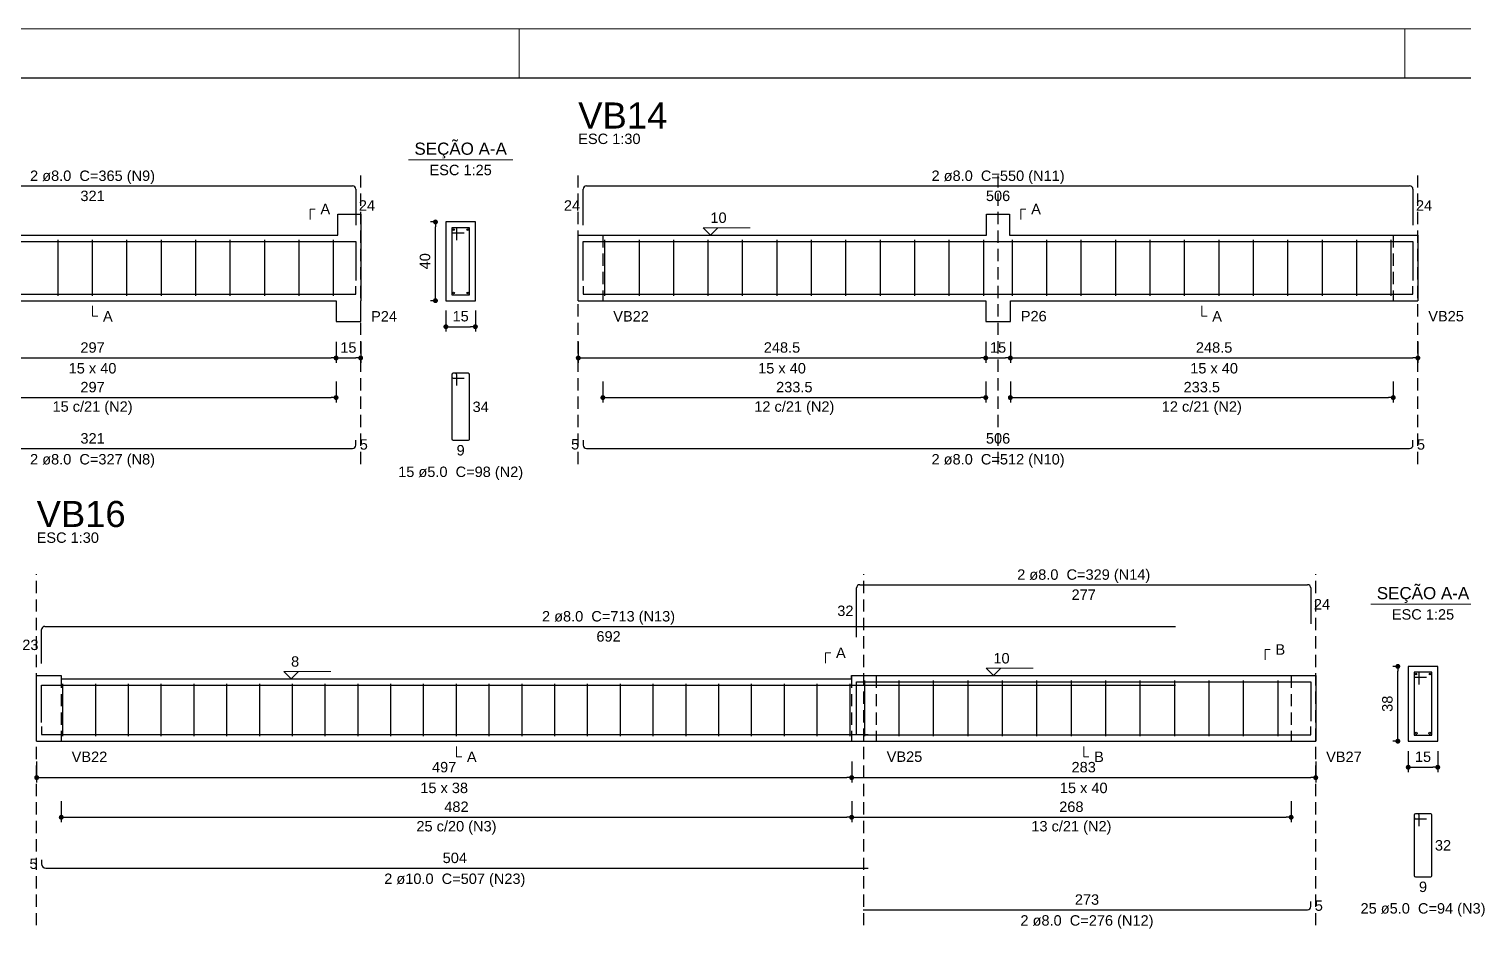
# Model space of a CAD drawing. Header units: millimetres. Extents: x 0 to 84.1, y 0 to 59.4.
# Drawn here: x 38.13 to 67.29, y 40.81 to 59.4 of the extents above; entities that cross this region are included whole.
import ezdxf

# ---------------------------------------------------------------- set-up
doc = ezdxf.new("R2010")
doc.units = ezdxf.units.MM
doc.header["$MEASUREMENT"] = 0
doc.linetypes.add('Dashed2', pattern=[0.375, 0.25, -0.125])
doc.layers.get('0').update_dxf_attribs({"color": 1, "lineweight": 13})
for name, color, linetype, lineweight in [('Descrição da armadura', 2, 'Continuous', 20), ('DT-Forma', 4, 'Continuous', 30), ('DT-Pontilhado', 7, 'Dashed2', 25), ('DT-Textos', 2, 'Continuous', 20), ('DT-Título', 3, 'Continuous', 25), ('FOLHA EXTERNA', 1, 'Continuous', 13), ('Folha_padrão', 3, 'Continuous', 25), ('Textos armaduras', 1, 'Continuous', 13)]:
    doc.layers.add(name, color=color, linetype=linetype, lineweight=lineweight)
for name, color, linetype in [('DT-Arm complementar', 252, 'Continuous'), ('DT-Barras na forma', 170, 'Continuous'), ('DT-Barras no corte', 170, 'Continuous'), ('DT-Barras rebatidas', 170, 'Continuous'), ('DT-Cotas', 12, 'Continuous')]:
    doc.layers.add(name, color=color, linetype=linetype)
doc.styles.add('Arial', font='')
doc.styles.get('Arial').set_extended_font_data('Arial')
doc.dimstyles.new('UM_25.000000', dxfattribs={"dimtxt": 0.18, "dimasz": 0.1, "dimexe": 0.1, "dimexo": 0.2, "dimgap": 0, "dimtad": 1, "dimtih": 1, "dimtoh": 1, "dimdec": 1, "dimlfac": 25, "dimzin": 0, "dimdsep": 46, "dimtxsty": 'Standard', "dimcen": 0.09, "dimdle": 0.1, "dimadec": 1, "dimazin": 2, "dimtfac": 1, "dimtdec": 4, "dimtofl": 0, "dimtmove": 0, "dimatfit": 3, "dimfxl": 1, "dimtolj": 1, "dimarcsym": 0})
doc.dimstyles.new('UM_30.000300', dxfattribs={"dimtxt": 0.18, "dimasz": 0.1, "dimexe": 0.1, "dimexo": 0.2, "dimgap": 0, "dimtad": 1, "dimtih": 1, "dimtoh": 1, "dimdec": 1, "dimlfac": 30.0003, "dimzin": 0, "dimdsep": 46, "dimtxsty": 'Standard', "dimcen": 0.09, "dimdle": 0.1, "dimadec": 1, "dimazin": 2, "dimtfac": 1, "dimtdec": 4, "dimtofl": 0, "dimtmove": 0, "dimatfit": 3, "dimfxl": 1, "dimtolj": 1, "dimarcsym": 0})

# ---------------------------------------------------------------- blocks, each defined once
blk = doc.blocks.new('_Dot')
at = {"color": 0, "linetype": 'ByBlock', "lineweight": -2}
blk.add_line((-0.5, 0), (-1, 0), dxfattribs=at)
at = {"color": 0, "linetype": 'ByBlock', "const_width": 0.5}
blk.add_lwpolyline([(-0.25, 0, 1), (0.25, 0, 1)], format="xyb", close=True, dxfattribs=at)
blk = doc.blocks.new('*D15')
at = {"layer": 'Defpoints', "color": 0}
for p in [(34.478313, 53.237267), (44.378313, 53.237267), (44.378313, 52.707767)]:
    blk.add_point(p, dxfattribs=at)
at = {"layer": 'DT-Cotas', "color": 0, "lineweight": -2}
for p, q in [((34.478313, 53.037267), (34.478313, 52.607767)), ((44.378313, 53.037267), (44.378313, 52.607767)), ((34.578313, 52.707767), (44.278313, 52.707767))]:
    blk.add_line(p, q, dxfattribs=at)
at = {"layer": 'DT-Cotas', "color": 0, "lineweight": -2, "xscale": 0.1, "yscale": 0.1, "zscale": 0.1, "rotation": 180}
blk.add_blockref('_Dot', (34.478313, 52.707767), dxfattribs=at)
at = {"layer": 'DT-Cotas', "color": 0, "lineweight": -2, "xscale": 0.1, "yscale": 0.1, "zscale": 0.1}
blk.add_blockref('_Dot', (44.378313, 52.707767), dxfattribs=at)
at = {"layer": 'DT-Cotas', "insert": (39.428313, 52.919567), "char_height": 0.2118, "attachment_point": 5, "rotation": 0.0057296, "style": 'Arial'}
blk.add_mtext('\\A1;297', dxfattribs=at)
blk = doc.blocks.new('*D16')
at = {"layer": 'Defpoints', "color": 0}
for p in [(44.378313, 53.237267), (44.878313, 53.237267), (44.878313, 52.707767)]:
    blk.add_point(p, dxfattribs=at)
at = {"layer": 'DT-Cotas', "color": 0, "lineweight": -2}
for p, q in [((44.378313, 53.037267), (44.378313, 52.607767)), ((44.878313, 53.037267), (44.878313, 52.607767)), ((44.478313, 52.707767), (44.778313, 52.707767))]:
    blk.add_line(p, q, dxfattribs=at)
at = {"layer": 'DT-Cotas', "color": 0, "lineweight": -2, "xscale": 0.1, "yscale": 0.1, "zscale": 0.1, "rotation": 180}
blk.add_blockref('_Dot', (44.378313, 52.707767), dxfattribs=at)
at = {"layer": 'DT-Cotas', "color": 0, "lineweight": -2, "xscale": 0.1, "yscale": 0.1, "zscale": 0.1}
blk.add_blockref('_Dot', (44.878313, 52.707767), dxfattribs=at)
at = {"layer": 'DT-Cotas', "insert": (44.628313, 52.919567), "char_height": 0.2118, "attachment_point": 5, "rotation": 0.0057296, "style": 'Arial'}
blk.add_mtext('\\A1;15', dxfattribs=at)
blk = doc.blocks.new('*D17')
at = {"layer": 'Defpoints', "color": 0}
for p in [(46.398613, 55.472667), (46.610413, 55.472667), (46.610413, 53.872667)]:
    blk.add_point(p, dxfattribs=at)
at = {"layer": 'DT-Cotas', "color": 0, "lineweight": -2}
for p, q in [((46.410413, 55.472667), (46.298613, 55.472667)), ((46.398613, 53.972667), (46.398613, 55.372667)), ((46.410413, 53.872667), (46.298613, 53.872667))]:
    blk.add_line(p, q, dxfattribs=at)
at = {"layer": 'DT-Cotas', "color": 0, "lineweight": -2, "xscale": 0.1, "yscale": 0.1, "zscale": 0.1}
for p, rotation in [((46.398613, 55.472667), 90), ((46.398613, 53.872667), 270)]:
    blk.add_blockref('_Dot', p, dxfattribs=dict(at, rotation=rotation))
at = {"layer": 'DT-Cotas', "insert": (46.186813, 54.672667), "char_height": 0.2118, "attachment_point": 5, "rotation": 90, "style": 'Arial'}
blk.add_mtext('\\A1;40', dxfattribs=at)
blk = doc.blocks.new('*D18')
at = {"layer": 'Defpoints', "color": 0}
for p in [(46.610413, 53.872667), (47.210413, 53.872667), (47.210413, 53.343167)]:
    blk.add_point(p, dxfattribs=at)
at = {"layer": 'DT-Cotas', "color": 0, "lineweight": -2}
for p, q in [((46.610413, 53.672667), (46.610413, 53.243167)), ((47.210413, 53.672667), (47.210413, 53.243167)), ((46.710413, 53.343167), (47.110413, 53.343167))]:
    blk.add_line(p, q, dxfattribs=at)
at = {"layer": 'DT-Cotas', "color": 0, "lineweight": -2, "xscale": 0.1, "yscale": 0.1, "zscale": 0.1, "rotation": 180}
blk.add_blockref('_Dot', (46.610413, 53.343167), dxfattribs=at)
at = {"layer": 'DT-Cotas', "color": 0, "lineweight": -2, "xscale": 0.1, "yscale": 0.1, "zscale": 0.1}
blk.add_blockref('_Dot', (47.210413, 53.343167), dxfattribs=at)
at = {"layer": 'DT-Cotas', "insert": (46.910413, 53.554967), "char_height": 0.2118, "attachment_point": 5, "rotation": 0.0057296, "style": 'Arial'}
blk.add_mtext('\\A1;15', dxfattribs=at)
blk = doc.blocks.new('*D19')
at = {"layer": 'Defpoints', "color": 0}
for p in [(34.478313, 52.432427), (44.378313, 52.432427), (44.378313, 51.902927)]:
    blk.add_point(p, dxfattribs=at)
at = {"layer": 'DT-Cotas', "color": 0, "lineweight": -2}
for p, q in [((34.478313, 52.232427), (34.478313, 51.802927)), ((44.378313, 52.232427), (44.378313, 51.802927)), ((34.578313, 51.902927), (44.278313, 51.902927))]:
    blk.add_line(p, q, dxfattribs=at)
at = {"layer": 'DT-Cotas', "color": 0, "lineweight": -2, "xscale": 0.1, "yscale": 0.1, "zscale": 0.1, "rotation": 180}
blk.add_blockref('_Dot', (34.478313, 51.902927), dxfattribs=at)
at = {"layer": 'DT-Cotas', "color": 0, "lineweight": -2, "xscale": 0.1, "yscale": 0.1, "zscale": 0.1}
blk.add_blockref('_Dot', (44.378313, 51.902927), dxfattribs=at)
at = {"layer": 'DT-Cotas', "insert": (39.428313, 52.114727), "char_height": 0.2118, "attachment_point": 5, "rotation": 0.0057296, "style": 'Arial'}
blk.add_mtext('\\A1;297', dxfattribs=at)
blk = doc.blocks.new('*D20')
at = {"layer": 'Defpoints', "color": 0}
for p in [(49.301, 53.237), (57.585, 53.237), (57.585, 52.708)]:
    blk.add_point(p, dxfattribs=at)
at = {"layer": 'DT-Cotas', "color": 0, "lineweight": -2}
for p, q in [((49.301, 53.037), (49.301, 52.608)), ((57.585, 53.037), (57.585, 52.608)), ((49.401, 52.708), (57.485, 52.708))]:
    blk.add_line(p, q, dxfattribs=at)
at = {"layer": 'DT-Cotas', "color": 0, "lineweight": -2, "xscale": 0.1, "yscale": 0.1, "zscale": 0.1, "rotation": 180}
blk.add_blockref('_Dot', (49.301, 52.708), dxfattribs=at)
at = {"layer": 'DT-Cotas', "color": 0, "lineweight": -2, "xscale": 0.1, "yscale": 0.1, "zscale": 0.1}
blk.add_blockref('_Dot', (57.585, 52.708), dxfattribs=at)
at = {"layer": 'DT-Cotas', "insert": (53.443, 52.92), "char_height": 0.2118, "attachment_point": 5, "rotation": 0.0057, "style": 'Arial'}
blk.add_mtext('\\A1;248.5', dxfattribs=at)
blk = doc.blocks.new('*D21')
at = {"layer": 'Defpoints', "color": 0}
for p in [(57.584666, 53.237267), (58.084666, 53.237267), (58.084666, 52.707767)]:
    blk.add_point(p, dxfattribs=at)
at = {"layer": 'DT-Cotas', "color": 0, "lineweight": -2}
for p, q in [((57.584666, 53.037267), (57.584666, 52.607767)), ((58.084666, 53.037267), (58.084666, 52.607767)), ((57.684666, 52.707767), (57.984666, 52.707767))]:
    blk.add_line(p, q, dxfattribs=at)
at = {"layer": 'DT-Cotas', "color": 0, "lineweight": -2, "xscale": 0.1, "yscale": 0.1, "zscale": 0.1, "rotation": 180}
blk.add_blockref('_Dot', (57.584666, 52.707767), dxfattribs=at)
at = {"layer": 'DT-Cotas', "color": 0, "lineweight": -2, "xscale": 0.1, "yscale": 0.1, "zscale": 0.1}
blk.add_blockref('_Dot', (58.084666, 52.707767), dxfattribs=at)
at = {"layer": 'DT-Cotas', "insert": (57.834666, 52.919567), "char_height": 0.2118, "attachment_point": 5, "rotation": 0.0057296, "style": 'Arial'}
blk.add_mtext('\\A1;15', dxfattribs=at)
blk = doc.blocks.new('*D22')
at = {"layer": 'Defpoints', "color": 0}
for p in [(58.084666, 53.237267), (66.368, 53.237267), (66.368, 52.707767)]:
    blk.add_point(p, dxfattribs=at)
at = {"layer": 'DT-Cotas', "color": 0, "lineweight": -2}
for p, q in [((58.084666, 53.037267), (58.084666, 52.607767)), ((66.368, 53.037267), (66.368, 52.607767)), ((58.184666, 52.707767), (66.268, 52.707767))]:
    blk.add_line(p, q, dxfattribs=at)
at = {"layer": 'DT-Cotas', "color": 0, "lineweight": -2, "xscale": 0.1, "yscale": 0.1, "zscale": 0.1, "rotation": 180}
blk.add_blockref('_Dot', (58.084666, 52.707767), dxfattribs=at)
at = {"layer": 'DT-Cotas', "color": 0, "lineweight": -2, "xscale": 0.1, "yscale": 0.1, "zscale": 0.1}
blk.add_blockref('_Dot', (66.368, 52.707767), dxfattribs=at)
at = {"layer": 'DT-Cotas', "insert": (62.226333, 52.919567), "char_height": 0.2118, "attachment_point": 5, "rotation": 0.0057296, "style": 'Arial'}
blk.add_mtext('\\A1;248.5', dxfattribs=at)
blk = doc.blocks.new('*D25')
at = {"layer": 'Defpoints', "color": 0}
for p in [(49.801, 52.432), (57.585, 52.432), (57.585, 51.903)]:
    blk.add_point(p, dxfattribs=at)
at = {"layer": 'DT-Cotas', "color": 0, "lineweight": -2}
for p, q in [((49.801, 52.232), (49.801, 51.803)), ((57.585, 52.232), (57.585, 51.803)), ((49.901, 51.903), (57.485, 51.903))]:
    blk.add_line(p, q, dxfattribs=at)
at = {"layer": 'DT-Cotas', "color": 0, "lineweight": -2, "xscale": 0.1, "yscale": 0.1, "zscale": 0.1, "rotation": 180}
blk.add_blockref('_Dot', (49.801, 51.903), dxfattribs=at)
at = {"layer": 'DT-Cotas', "color": 0, "lineweight": -2, "xscale": 0.1, "yscale": 0.1, "zscale": 0.1}
blk.add_blockref('_Dot', (57.585, 51.903), dxfattribs=at)
at = {"layer": 'DT-Cotas', "insert": (53.693, 52.115), "char_height": 0.2118, "attachment_point": 5, "rotation": 0.0057, "style": 'Arial'}
blk.add_mtext('\\A1;233.5', dxfattribs=at)
blk = doc.blocks.new('*D26')
at = {"layer": 'Defpoints', "color": 0}
for p in [(58.084666, 52.432427), (65.868, 52.432427), (65.868, 51.902927)]:
    blk.add_point(p, dxfattribs=at)
at = {"layer": 'DT-Cotas', "color": 0, "lineweight": -2}
for p, q in [((58.084666, 52.232427), (58.084666, 51.802927)), ((65.868, 52.232427), (65.868, 51.802927)), ((58.184666, 51.902927), (65.768, 51.902927))]:
    blk.add_line(p, q, dxfattribs=at)
at = {"layer": 'DT-Cotas', "color": 0, "lineweight": -2, "xscale": 0.1, "yscale": 0.1, "zscale": 0.1, "rotation": 180}
blk.add_blockref('_Dot', (58.084666, 51.902927), dxfattribs=at)
at = {"layer": 'DT-Cotas', "color": 0, "lineweight": -2, "xscale": 0.1, "yscale": 0.1, "zscale": 0.1}
blk.add_blockref('_Dot', (65.868, 51.902927), dxfattribs=at)
at = {"layer": 'DT-Cotas', "insert": (61.976333, 52.114727), "char_height": 0.2118, "attachment_point": 5, "rotation": 0.0057296, "style": 'Arial'}
blk.add_mtext('\\A1;233.5', dxfattribs=at)
blk = doc.blocks.new('*D37')
at = {"layer": 'Defpoints', "color": 0}
for p in [(38.292, 44.708), (54.859, 44.708), (54.859, 44.179)]:
    blk.add_point(p, dxfattribs=at)
at = {"layer": 'DT-Cotas', "color": 0, "lineweight": -2}
for p, q in [((38.292, 44.508), (38.292, 44.079)), ((54.859, 44.508), (54.859, 44.079)), ((38.392, 44.179), (54.759, 44.179))]:
    blk.add_line(p, q, dxfattribs=at)
at = {"layer": 'DT-Cotas', "color": 0, "lineweight": -2, "xscale": 0.1, "yscale": 0.1, "zscale": 0.1, "rotation": 180}
blk.add_blockref('_Dot', (38.292, 44.179), dxfattribs=at)
at = {"layer": 'DT-Cotas', "color": 0, "lineweight": -2, "xscale": 0.1, "yscale": 0.1, "zscale": 0.1}
blk.add_blockref('_Dot', (54.859, 44.179), dxfattribs=at)
at = {"layer": 'DT-Cotas', "insert": (46.575, 44.391), "char_height": 0.2118, "attachment_point": 5, "rotation": 0.0057, "style": 'Arial'}
blk.add_mtext('\\A1;497', dxfattribs=at)
blk = doc.blocks.new('*D38')
at = {"layer": 'Defpoints', "color": 0}
for p in [(54.859, 44.708), (64.292, 44.708), (64.292, 44.179)]:
    blk.add_point(p, dxfattribs=at)
at = {"layer": 'DT-Cotas', "color": 0, "lineweight": -2}
for p, q in [((54.859, 44.508), (54.859, 44.079)), ((64.292, 44.508), (64.292, 44.079)), ((54.959, 44.179), (64.192, 44.179))]:
    blk.add_line(p, q, dxfattribs=at)
at = {"layer": 'DT-Cotas', "color": 0, "lineweight": -2, "xscale": 0.1, "yscale": 0.1, "zscale": 0.1, "rotation": 180}
blk.add_blockref('_Dot', (54.859, 44.179), dxfattribs=at)
at = {"layer": 'DT-Cotas', "color": 0, "lineweight": -2, "xscale": 0.1, "yscale": 0.1, "zscale": 0.1}
blk.add_blockref('_Dot', (64.292, 44.179), dxfattribs=at)
at = {"layer": 'DT-Cotas', "insert": (59.575, 44.391), "char_height": 0.2118, "attachment_point": 5, "rotation": 0.0057, "style": 'Arial'}
blk.add_mtext('\\A1;283', dxfattribs=at)
blk = doc.blocks.new('*D39')
at = {"layer": 'Defpoints', "color": 0}
for p in [(65.960667, 46.440134), (66.172467, 46.440134), (66.172467, 44.920134)]:
    blk.add_point(p, dxfattribs=at)
at = {"layer": 'DT-Cotas', "color": 0, "lineweight": -2}
for p, q in [((65.972467, 46.440134), (65.860667, 46.440134)), ((65.960667, 45.020134), (65.960667, 46.340134)), ((65.972467, 44.920134), (65.860667, 44.920134))]:
    blk.add_line(p, q, dxfattribs=at)
at = {"layer": 'DT-Cotas', "color": 0, "lineweight": -2, "xscale": 0.1, "yscale": 0.1, "zscale": 0.1}
for p, rotation in [((65.960667, 46.440134), 90), ((65.960667, 44.920134), 270)]:
    blk.add_blockref('_Dot', p, dxfattribs=dict(at, rotation=rotation))
at = {"layer": 'DT-Cotas', "insert": (65.748867, 45.680134), "char_height": 0.2118, "attachment_point": 5, "rotation": 90, "style": 'Arial'}
blk.add_mtext('\\A1;38', dxfattribs=at)
blk = doc.blocks.new('*D40')
at = {"layer": 'Defpoints', "color": 0}
for p in [(66.172467, 44.920134), (66.772467, 44.920134), (66.772467, 44.390634)]:
    blk.add_point(p, dxfattribs=at)
at = {"layer": 'DT-Cotas', "color": 0, "lineweight": -2}
for p, q in [((66.172467, 44.720134), (66.172467, 44.290634)), ((66.772467, 44.720134), (66.772467, 44.290634)), ((66.272467, 44.390634), (66.672467, 44.390634))]:
    blk.add_line(p, q, dxfattribs=at)
at = {"layer": 'DT-Cotas', "color": 0, "lineweight": -2, "xscale": 0.1, "yscale": 0.1, "zscale": 0.1, "rotation": 180}
blk.add_blockref('_Dot', (66.172467, 44.390634), dxfattribs=at)
at = {"layer": 'DT-Cotas', "color": 0, "lineweight": -2, "xscale": 0.1, "yscale": 0.1, "zscale": 0.1}
blk.add_blockref('_Dot', (66.772467, 44.390634), dxfattribs=at)
at = {"layer": 'DT-Cotas', "insert": (66.472467, 44.602434), "char_height": 0.2118, "attachment_point": 5, "rotation": 0.0057296, "style": 'Arial'}
blk.add_mtext('\\A1;15', dxfattribs=at)
blk = doc.blocks.new('*D43')
at = {"layer": 'Defpoints', "color": 0}
for p in [(38.792, 43.903), (54.859, 43.903), (54.859, 43.374)]:
    blk.add_point(p, dxfattribs=at)
at = {"layer": 'DT-Cotas', "color": 0, "lineweight": -2}
for p, q in [((38.792, 43.703), (38.792, 43.274)), ((54.859, 43.703), (54.859, 43.274)), ((38.892, 43.374), (54.759, 43.374))]:
    blk.add_line(p, q, dxfattribs=at)
at = {"layer": 'DT-Cotas', "color": 0, "lineweight": -2, "xscale": 0.1, "yscale": 0.1, "zscale": 0.1, "rotation": 180}
blk.add_blockref('_Dot', (38.792, 43.374), dxfattribs=at)
at = {"layer": 'DT-Cotas', "color": 0, "lineweight": -2, "xscale": 0.1, "yscale": 0.1, "zscale": 0.1}
blk.add_blockref('_Dot', (54.859, 43.374), dxfattribs=at)
at = {"layer": 'DT-Cotas', "insert": (46.825, 43.586), "char_height": 0.2118, "attachment_point": 5, "rotation": 0.0057, "style": 'Arial'}
blk.add_mtext('\\A1;482', dxfattribs=at)
blk = doc.blocks.new('*D44')
at = {"layer": 'Defpoints', "color": 0}
for p in [(54.859, 43.903), (63.792, 43.903), (63.792, 43.374)]:
    blk.add_point(p, dxfattribs=at)
at = {"layer": 'DT-Cotas', "color": 0, "lineweight": -2}
for p, q in [((54.859, 43.703), (54.859, 43.274)), ((63.792, 43.703), (63.792, 43.274)), ((54.959, 43.374), (63.692, 43.374))]:
    blk.add_line(p, q, dxfattribs=at)
at = {"layer": 'DT-Cotas', "color": 0, "lineweight": -2, "xscale": 0.1, "yscale": 0.1, "zscale": 0.1, "rotation": 180}
blk.add_blockref('_Dot', (54.859, 43.374), dxfattribs=at)
at = {"layer": 'DT-Cotas', "color": 0, "lineweight": -2, "xscale": 0.1, "yscale": 0.1, "zscale": 0.1}
blk.add_blockref('_Dot', (63.792, 43.374), dxfattribs=at)
at = {"layer": 'DT-Cotas', "insert": (59.325, 43.586), "char_height": 0.2118, "attachment_point": 5, "rotation": 0.0057, "style": 'Arial'}
blk.add_mtext('\\A1;268', dxfattribs=at)

msp = doc.modelspace()

# ---------------------------------------------------------------- linework, layer by layer
at = {"layer": 'DT-Arm complementar'}
for p, q in [((38.7283, 53.9727), (38.7283, 55.106)), ((39.4283, 53.9727), (39.4283, 55.106)), ((40.1283, 53.9727), (40.1283, 55.106)), ((40.8283, 53.9727), (40.8283, 55.106)), ((41.5283, 53.9727), (41.5283, 55.106)), ((42.2283, 53.9727), (42.2283, 55.106)), ((42.9283, 53.9727), (42.9283, 55.106)), ((43.6283, 53.9727), (43.6283, 55.106)), ((44.3283, 53.9727), (44.3283, 55.106)), ((49.843, 53.9727), (49.843, 55.106)), ((50.543, 53.9727), (50.543, 55.106)), ((51.243, 53.9727), (51.243, 55.106)), ((51.943, 53.9727), (51.943, 55.106)), ((52.643, 53.9727), (52.643, 55.106)), ((53.343, 53.9727), (53.343, 55.106)), ((54.043, 53.9727), (54.043, 55.106)), ((54.743, 53.9727), (54.743, 55.106)), ((55.443, 53.9727), (55.443, 55.106)), ((56.143, 53.9727), (56.143, 55.106)), ((56.843, 53.9727), (56.843, 55.106)), ((57.543, 53.9727), (57.543, 55.106)), ((58.1263, 53.9727), (58.1263, 55.106)), ((58.8263, 53.9727), (58.8263, 55.106)), ((59.5263, 53.9727), (59.5263, 55.106)), ((60.2263, 53.9727), (60.2263, 55.106)), ((60.9263, 53.9727), (60.9263, 55.106)), ((61.6263, 53.9727), (61.6263, 55.106)), ((62.3263, 53.9727), (62.3263, 55.106)), ((63.0263, 53.9727), (63.0263, 55.106)), ((63.7263, 53.9727), (63.7263, 55.106)), ((64.4263, 53.9727), (64.4263, 55.106)), ((65.1263, 53.9727), (65.1263, 55.106)), ((65.8263, 53.9727), (65.8263, 55.106)), ((38.8254, 45.0201), (38.8254, 46.0868)), ((39.4921, 45.0201), (39.4921, 46.0868)), ((40.1588, 45.0201), (40.1588, 46.0868)), ((40.8254, 45.0201), (40.8254, 46.0868)), ((41.4921, 45.0201), (41.4921, 46.0868)), ((42.1588, 45.0201), (42.1588, 46.0868)), ((42.8254, 45.0201), (42.8254, 46.0868)), ((43.4921, 45.0201), (43.4921, 46.0868)), ((44.1588, 45.0201), (44.1588, 46.0868)), ((44.8254, 45.0201), (44.8254, 46.0868)), ((45.4921, 45.0201), (45.4921, 46.0868)), ((46.1588, 45.0201), (46.1588, 46.0868)), ((46.8254, 45.0201), (46.8254, 46.0868)), ((47.4921, 45.0201), (47.4921, 46.0868)), ((48.1588, 45.0201), (48.1588, 46.0868)), ((48.8254, 45.0201), (48.8254, 46.0868)), ((49.4921, 45.0201), (49.4921, 46.0868)), ((50.1588, 45.0201), (50.1588, 46.0868)), ((50.8254, 45.0201), (50.8254, 46.0868)), ((51.4921, 45.0201), (51.4921, 46.0868)), ((52.1588, 45.0201), (52.1588, 46.0868)), ((52.8254, 45.0201), (52.8254, 46.0868)), ((53.4921, 45.0201), (53.4921, 46.0868)), ((54.1588, 45.0201), (54.1588, 46.0868)), ((54.8254, 45.0201), (54.8254, 46.0868)), ((55.1254, 45.0201), (55.1254, 46.1535)), ((55.8254, 45.0201), (55.8254, 46.1535)), ((56.5254, 45.0201), (56.5254, 46.1535)), ((57.2254, 45.0201), (57.2254, 46.1535)), ((57.9254, 45.0201), (57.9254, 46.1535)), ((58.6254, 45.0201), (58.6254, 46.1535)), ((59.3254, 45.0201), (59.3254, 46.1535)), ((60.0254, 45.0201), (60.0254, 46.1535)), ((60.7254, 45.0201), (60.7254, 46.1535)), ((61.4254, 45.0201), (61.4254, 46.1535)), ((62.1254, 45.0201), (62.1254, 46.1535)), ((62.8254, 45.0201), (62.8254, 46.1535)), ((63.5254, 45.0201), (63.5254, 46.1535))]:
    msp.add_line(p, q, dxfattribs=at)
at = {"layer": 'DT-Barras na forma'}
for p, q in [((46.8304, 55.3527), (46.7304, 55.3527)), ((46.7304, 55.3527), (46.7304, 53.9927)), ((47.0904, 55.3527), (46.7304, 55.3527)), ((46.7304, 55.3527), (46.7304, 55.2527)), ((46.7304, 55.2527), (46.9804, 55.2527)), ((46.8304, 55.1027), (46.8304, 55.3527)), ((47.0904, 53.9927), (47.0904, 55.3527)), ((46.7304, 53.9927), (47.0904, 53.9927)), ((66.3925, 46.3201), (66.2925, 46.3201)), ((66.2925, 46.3201), (66.2925, 45.0401)), ((66.6525, 46.3201), (66.2925, 46.3201)), ((66.2925, 46.3201), (66.2925, 46.2201)), ((66.2925, 46.2201), (66.5425, 46.2201)), ((66.3925, 46.0701), (66.3925, 46.3201)), ((66.6525, 45.0401), (66.6525, 46.3201)), ((66.2925, 45.0401), (66.6525, 45.0401))]:
    msp.add_line(p, q, dxfattribs=at)
for points in [[(34.0783, 54.2797), (34.0783, 55.076), (44.7783, 55.076), (44.7783, 54.2797)], [(49.4013, 54.2797), (49.4013, 55.076), (66.268, 55.076), (66.268, 54.2797)], [(34.0783, 54.1693), (34.0783, 54.0027), (44.7783, 54.0027), (44.7783, 54.1693)], [(49.4013, 54.1693), (49.4013, 54.0027), (66.268, 54.0027), (66.268, 54.1693)], [(54.9588, 45.0568), (54.9588, 46.1235), (64.1921, 46.1235), (64.1921, 45.3271)], [(38.3921, 45.3003), (38.3921, 46.0568), (61.4421, 46.0568)], [(38.3921, 45.2201), (38.3921, 45.0535), (55.1921, 45.0535)], [(55.0921, 45.0501), (64.1921, 45.0501), (64.1921, 45.2168)]]:
    msp.add_lwpolyline(points, dxfattribs=at)
at = {"layer": 'DT-Barras no corte'}
for centre, radius in [((46.7664, 55.3167), 0.016), ((47.0544, 55.3167), 0.016), ((46.7664, 54.0287), 0.016), ((47.0544, 54.0287), 0.016), ((66.3285, 46.2841), 0.016), ((66.6165, 46.2841), 0.016), ((66.3325, 45.0801), 0.02), ((66.6125, 45.0801), 0.02)]:
    msp.add_circle(centre, radius, dxfattribs=at)
at = {"layer": 'DT-Barras rebatidas'}
for p, q in [((34.145, 56.2056), (44.7115, 56.2056)), ((44.7782, 56.1389), (44.7782, 55.4093)), ((49.4013, 55.4093), (49.4013, 56.1389)), ((49.468, 56.2056), (66.2012, 56.2056)), ((66.2678, 56.1389), (66.2678, 55.4093)), ((46.7304, 52.366), (46.7304, 51.066)), ((46.7304, 52.366), (46.7304, 52.326)), ((46.8004, 52.396), (46.7604, 52.396)), ((47.0604, 52.396), (46.7604, 52.396)), ((46.7604, 52.296), (46.9804, 52.296)), ((46.8304, 52.146), (46.8304, 52.366)), ((47.0904, 51.066), (47.0904, 52.366)), ((44.7782, 50.9347), (44.7782, 51.0347)), ((46.7604, 51.036), (47.0604, 51.036)), ((49.4013, 51.0347), (49.4013, 50.9347)), ((66.2678, 50.9347), (66.2678, 51.0347)), ((34.145, 50.868), (44.7115, 50.868)), ((49.468, 50.868), (66.2011, 50.868)), ((54.9588, 47.0336), (54.9588, 48.0336)), ((55.0254, 48.1003), (64.1254, 48.1003)), ((64.192, 48.0336), (64.192, 47.3039)), ((38.4588, 47.2531), (61.4419, 47.2531)), ((38.3921, 46.4965), (38.3921, 47.1864)), ((66.2925, 43.4134), (66.2925, 42.1934)), ((66.2925, 43.4134), (66.2925, 43.3734)), ((66.3625, 43.4434), (66.3225, 43.4434)), ((66.6225, 43.4434), (66.3225, 43.4434)), ((66.3225, 43.3434), (66.5425, 43.3434)), ((66.3925, 43.1934), (66.3925, 43.4134)), ((66.6525, 42.1934), (66.6525, 43.4134)), ((38.3921, 42.5091), (38.3921, 42.4258)), ((38.4754, 42.3424), (55.1919, 42.3424)), ((66.3225, 42.1634), (66.6225, 42.1634)), ((55.0921, 41.4952), (64.1253, 41.4952)), ((64.192, 41.5619), (64.192, 41.6619))]:
    msp.add_line(p, q, dxfattribs=at)
for centre, radius, start, end in [((44.7115, 56.1389), 0.0667, 0, 90), ((49.468, 56.1389), 0.0667, 90, 179.99998), ((66.2012, 56.1389), 0.0667, 0, 90), ((46.7604, 52.366), 0.03, 90.00002, 180), ((46.7604, 52.366), 0.03, 90.00006, 180), ((46.7604, 52.326), 0.03, 180, 270), ((46.8004, 52.366), 0.03, 0, 90.00002), ((47.0604, 52.366), 0.03, 0.00002, 89.99998), ((46.7604, 51.066), 0.03, 180, 270), ((47.0604, 51.066), 0.03, 270, 0.00002), ((44.7115, 50.9347), 0.0667, 270, 0), ((49.468, 50.9347), 0.0667, 180, 270), ((66.2011, 50.9347), 0.0667, 270, 0), ((55.0254, 48.0336), 0.0667, 90, 179.99998), ((64.1254, 48.0336), 0.0667, 0, 90), ((38.4588, 47.1864), 0.0667, 90, 179.99998), ((66.3225, 43.4134), 0.03, 90.00002, 180), ((66.3225, 43.4134), 0.03, 90.00005, 180), ((66.3225, 43.3734), 0.03, 180, 270), ((66.3625, 43.4134), 0.03, 0, 90.00002), ((66.6225, 43.4134), 0.03, 0.00002, 90.00003), ((38.4754, 42.4258), 0.0833, 180, 270), ((66.3225, 42.1934), 0.03, 180, 270), ((66.6225, 42.1934), 0.03, 270, 0.00002), ((64.1253, 41.5619), 0.0667, 270, 0)]:
    msp.add_arc(centre, radius, start, end, dxfattribs=at)
at = {"layer": 'DT-Forma'}
for p, q in [((44.4116, 55.206), (44.4116, 55.6296)), ((44.4116, 55.6296), (44.8783, 55.6296)), ((44.8783, 55.6296), (44.8783, 55.206)), ((47.2104, 55.4727), (46.6104, 55.4727)), ((46.6104, 55.4727), (46.6104, 53.8727)), ((47.2104, 53.8727), (47.2104, 55.4727)), ((57.6013, 55.206), (57.6013, 55.6296)), ((57.6013, 55.6296), (58.068, 55.6296)), ((58.068, 55.6296), (58.068, 55.206)), ((34.445, 55.206), (44.4116, 55.206)), ((49.3013, 55.206), (49.8013, 55.206)), ((49.8013, 55.206), (57.6013, 55.206)), ((58.068, 55.206), (65.868, 55.206)), ((65.868, 55.206), (66.368, 55.206)), ((34.4783, 53.8727), (44.3783, 53.8727)), ((44.3783, 53.8727), (44.3783, 53.4491)), ((44.8783, 53.4491), (44.8783, 53.8727)), ((46.6104, 53.8727), (47.2104, 53.8727)), ((49.3013, 53.8727), (49.8013, 53.8727)), ((49.8013, 53.8727), (57.5847, 53.8727)), ((57.5847, 53.8727), (57.5847, 53.4491)), ((58.0847, 53.4491), (58.0847, 53.8727)), ((58.0847, 53.8727), (65.868, 53.8727)), ((65.868, 53.8727), (66.368, 53.8727)), ((44.3783, 53.4491), (44.8783, 53.4491)), ((57.5847, 53.4491), (58.0847, 53.4491)), ((66.7725, 46.4401), (66.1725, 46.4401)), ((66.1725, 46.4401), (66.1725, 44.9201)), ((66.7725, 44.9201), (66.7725, 46.4401)), ((38.2921, 46.1868), (38.2921, 46.2535)), ((38.2921, 46.2535), (38.7921, 46.2535)), ((38.7921, 46.2535), (38.7921, 46.1868)), ((38.7921, 46.1868), (54.8588, 46.1868)), ((54.8588, 46.1868), (54.8588, 46.2535)), ((54.8588, 46.2535), (55.3588, 46.2535)), ((55.3588, 46.2535), (63.7921, 46.2535)), ((63.7921, 46.2535), (64.2921, 46.2535)), ((38.2921, 44.9201), (38.7921, 44.9201)), ((38.7921, 44.9201), (54.8588, 44.9201)), ((54.8588, 44.9201), (55.3588, 44.9201)), ((55.3588, 44.9201), (63.7921, 44.9201)), ((63.7921, 44.9201), (64.2921, 44.9201)), ((66.1725, 44.9201), (66.7725, 44.9201))]:
    msp.add_line(p, q, dxfattribs=at)
at = {"layer": 'DT-Forma', "linetype": 'Continuous'}
for p, q in [((44.8783, 55.206), (44.8783, 53.8727)), ((49.3013, 53.8727), (49.3013, 55.206)), ((66.368, 55.206), (66.368, 53.8727)), ((38.2921, 44.9201), (38.2921, 46.1868)), ((64.2921, 46.2535), (64.2921, 44.9201))]:
    msp.add_line(p, q, dxfattribs=at)
at = {"layer": 'DT-Pontilhado'}
for p, q in [((44.8783, 50.5503), (44.8783, 56.4174)), ((49.3013, 50.5503), (49.3013, 56.4174)), ((57.8347, 50.5503), (57.8347, 56.4174)), ((66.368, 50.5503), (66.368, 56.4174)), ((49.8013, 55.206), (49.8013, 53.8727)), ((65.868, 55.206), (65.868, 53.8727)), ((38.2921, 41.1775), (38.2921, 48.3121)), ((55.1088, 41.1775), (55.1088, 48.3121)), ((64.2921, 41.1775), (64.2921, 48.3121)), ((38.7921, 46.2535), (38.7921, 44.9201)), ((54.8588, 46.2535), (54.8588, 44.9201)), ((55.3588, 46.2535), (55.3588, 44.9201)), ((63.7921, 46.2535), (63.7921, 44.9201))]:
    msp.add_line(p, q, dxfattribs=at)
at = {"layer": 'DT-Textos'}
for p, q in [((45.8514, 56.7376), (47.9694, 56.7376)), ((65.4135, 47.705), (67.5315, 47.705))]:
    msp.add_line(p, q, dxfattribs=at)
for points in [[(43.8488, 55.5237), (43.8488, 55.7355), (43.9547, 55.7355)], [(58.2965, 55.5237), (58.2965, 55.7355), (58.4024, 55.7355)], [(52.1363, 55.3543), (51.9881, 55.206), (51.8398, 55.3543), (52.7929, 55.3543)], [(39.4283, 53.7668), (39.4283, 53.555), (39.5342, 53.555)], [(61.9763, 53.7668), (61.9763, 53.555), (62.0822, 53.555)], [(54.3293, 46.5045), (54.3293, 46.7163), (54.4352, 46.7163)], [(63.2626, 46.5712), (63.2626, 46.783), (63.3685, 46.783)], [(57.8888, 46.4017), (57.7405, 46.2535), (57.5923, 46.4017), (58.5454, 46.4017)], [(43.6121, 46.3351), (43.4638, 46.1868), (43.3156, 46.3351), (44.2687, 46.3351)], [(46.8254, 44.8142), (46.8254, 44.6024), (46.9313, 44.6024)], [(59.5754, 44.8142), (59.5754, 44.6024), (59.6813, 44.6024)]]:
    msp.add_lwpolyline(points, dxfattribs=at)
at = {"layer": 'FOLHA EXTERNA', "color": 2, "linetype": 'Continuous'}
for points in [[(0, 0), (84.1, 0), (84.1, 59.4), (0, 59.4), (0, 0)], [(48.1, 59.4), (48.1, 58.4076)], [(66.1, 59.4), (66.1, 58.4076)]]:
    msp.add_lwpolyline(points, dxfattribs=at)
at = {"layer": 'Folha_padrão', "color": 6, "linetype": 'Continuous'}
msp.add_lwpolyline([(3, 58.4), (83.1, 58.4), (83.1, 1), (3, 1), (3, 58.4)], dxfattribs=at)

# ---------------------------------------------------------------- texts
at = {"layer": 'Descrição da armadura', "char_height": 0.2118, "attachment_point": 8, "line_spacing_factor": 0.9, "style": 'Arial'}
for s, insert, width in [('2 ø8.0  C=365 (N9)', (39.4279, 56.242), 5.080617), ('2 ø8.0  C=550 (N11)', (57.8349, 56.242), 5.409617), ('15 c/21 (N2)', (39.4283, 51.5513), 3.04992), ('12 c/21 (N2)', (53.693, 51.5513), 3.04992), ('12 c/21 (N2)', (61.9763, 51.5513), 3.04992), ('2 ø8.0  C=327 (N8)', (39.4279, 50.48), 5.080617), ('2 ø8.0  C=512 (N10)', (57.8349, 50.48), 5.409617), ('15 ø5.0  C=98 (N2)', (46.9109, 50.225), 5.080617), ('2 ø8.0  C=329 (N14)', (59.5757, 48.1367), 5.409617), ('2 ø8.0  C=713 (N13)', (49.9167, 47.2887), 5.409617), ('25 c/20 (N3)', (46.8254, 43.0224), 3.04992), ('13 c/21 (N2)', (59.3254, 43.0224), 3.04992), ('2 ø10.0  C=507 (N23)', (46.7917, 41.9547), 5.738617), ('25 ø5.0  C=94 (N3)', (66.4727, 41.3527), 5.080617), ('2 ø8.0  C=276 (N12)', (59.6417, 41.1077), 5.409617)]:
    msp.add_mtext(s, dxfattribs=dict(at, insert=insert, width=width))
at = {"layer": 'DT-Textos', "line_spacing_factor": 0.798, "style": 'Arial'}
for s, insert, char_height, width, attachment_point in [('ESC 1:30', (49.3009, 57.0529), 0.2118, 2.03328, 7), ('SEÇÃO A-A', (46.9109, 56.762), 0.2471, 2.66868, 8), ('ESC 1:25', (46.9109, 56.4199), 0.2118, 2.03328, 8), ('A', (44.0609, 55.6299), 0.2118, 0.25416, 7), ('A', (58.5079, 55.6299), 0.2118, 0.25416, 7), ('10', (51.9879, 55.4499), 0.2118, 0.50832, 7), ('A', (39.6399, 53.4489), 0.2118, 0.25416, 7), ('P24', (45.0899, 53.4489), 0.2118, 0.76248, 7), ('VB22', (50.0129, 53.4489), 0.2118, 1.01664, 7), ('P26', (58.2969, 53.4489), 0.2118, 0.76248, 7), ('A', (62.1879, 53.4489), 0.2118, 0.25416, 7), ('VB25', (66.5799, 53.4489), 0.2118, 1.01664, 7), ('15 x 40', (39.4279, 52.3899), 0.2118, 1.77912, 8), ('15 x 40', (53.4429, 52.3899), 0.2118, 1.77912, 8), ('15 x 40', (62.2259, 52.3899), 0.2118, 1.77912, 8), ('ESC 1:30', (38.2917, 48.9476), 0.2118, 2.03328, 7), ('SEÇÃO A-A', (66.4727, 47.7297), 0.2471, 2.66868, 8), ('ESC 1:25', (66.4727, 47.3876), 0.2118, 2.03328, 8), ('A', (54.5407, 46.6106), 0.2118, 0.25416, 7), ('10', (57.7407, 46.4966), 0.2118, 0.50832, 7), ('B', (63.4747, 46.6776), 0.2118, 0.25416, 7), ('8', (43.4637, 46.4306), 0.2118, 0.25416, 7), ('VB22', (39.0037, 44.4966), 0.2118, 1.01664, 7), ('A', (47.0377, 44.4966), 0.2118, 0.25416, 7), ('VB25', (55.5707, 44.4966), 0.2118, 1.01664, 7), ('B', (59.7877, 44.4966), 0.2118, 0.25416, 7), ('VB27', (64.5037, 44.4966), 0.2118, 1.01664, 7), ('15 x 38', (46.5757, 43.8616), 0.2118, 1.77912, 8), ('15 x 40', (59.5757, 43.8616), 0.2118, 1.77912, 8)]:
    msp.add_mtext(s, dxfattribs=dict(at, insert=insert, char_height=char_height, width=width, attachment_point=attachment_point))
at = {"layer": 'DT-Título', "char_height": 0.5295, "width": 2.5416, "attachment_point": 7, "line_spacing_factor": 0.798, "style": 'Arial'}
for s, insert in [('VB14', (49.3009, 57.3707)), ('VB16', (38.2917, 49.2654))]:
    msp.add_mtext(s, dxfattribs=dict(at, insert=insert))
at = {"layer": 'Textos armaduras', "char_height": 0.2118, "line_spacing_factor": 0.9, "style": 'Arial'}
for s, insert, width, attachment_point in [('321', (39.4283, 56.1083), 1.387001, 2), ('506', (57.8346, 56.1083), 1.387001, 2), ('24', (44.8408, 55.9133), 1.058001, 1), ('24', (49.3388, 55.7015), 1.058001, 9), ('24', (66.3304, 55.9133), 1.058001, 1), ('34', (47.153, 51.8219), 1.058001, 1), ('321', (39.4283, 50.9653), 1.387001, 8), ('5', (44.8595, 51.0573), 0.729, 1), ('5', (49.32, 50.8455), 0.729, 9), ('506', (57.8346, 50.9653), 1.387001, 8), ('5', (66.3491, 51.0573), 0.729, 1), ('9', (46.9104, 50.9387), 0.729, 2), ('277', (59.5754, 48.003), 1.387001, 2), ('32', (54.8962, 47.461), 1.058001, 9), ('24', (64.2546, 47.808), 1.058001, 1), ('23', (38.3295, 46.7689), 1.058001, 9), ('692', (49.917, 47.1558), 1.387001, 2), ('32', (66.7151, 42.9093), 1.058001, 1), ('504', (46.792, 42.4397), 1.387001, 8), ('5', (38.3108, 42.3199), 0.729, 9), ('9', (66.4725, 42.0661), 0.729, 2), ('273', (59.6421, 41.5925), 1.387001, 8), ('5', (64.2733, 41.6845), 0.729, 1)]:
    msp.add_mtext(s, dxfattribs=dict(at, insert=insert, width=width, attachment_point=attachment_point))

# ---------------------------------------------------------------- dimensions: what is measured, and where the dimension line sits
at = {"layer": 'DT-Cotas'}
for base, p1, p2, picture, middle in [((46.3986, 55.4727), (46.6104, 53.8727), (46.6104, 55.4727), '*D17', (46.1868, 54.6727)), ((65.9607, 46.4401), (66.1725, 44.9201), (66.1725, 46.4401), '*D39', (65.7489, 45.6801))]:
    dim = msp.add_linear_dim(base=base, p1=p1, p2=p2, angle=90, dimstyle='UM_25.000000', override={"dimtxt": 0.2118, "dimasz": 0.1, "dimexe": 0.1, "dimexo": 0.2, "dimtad": 1, "dimtih": 0, "dimtoh": 0, "dimdec": 1, "dimlfac": 25, "dimzin": 8, "dimtxsty": 'Arial', "dimblk": 'Dot', "dimblk1": 'Dot', "dimblk2": 'Dot', "dimsah": 1, "dimdle": 0.1, "dimse1": 0, "dimse2": 0, "dimclrt": 256, "dimadec": 1, "dimazin": 3, "dimtmove": 2, "dimldrblk": 'Dot'}, dxfattribs=at)
    dim.commit()
    dim.dimension.update_dxf_attribs({"geometry": picture, "text_midpoint": middle, "dimtype": 160, "text_rotation": 90})
for base, p1, p2, dimstyle, override, picture, middle in [((47.2104, 53.3432), (46.6104, 53.8727), (47.2104, 53.8727), 'UM_25.000000', {"dimtxt": 0.2118, "dimasz": 0.1, "dimexe": 0.1, "dimexo": 0.2, "dimtad": 1, "dimtih": 0, "dimtoh": 0, "dimdec": 1, "dimlfac": 25, "dimzin": 8, "dimtxsty": 'Arial', "dimblk": 'Dot', "dimblk1": 'Dot', "dimblk2": 'Dot', "dimsah": 1, "dimdle": 0.1, "dimse1": 0, "dimse2": 0, "dimclrt": 256, "dimadec": 1, "dimazin": 3, "dimtmove": 2, "dimldrblk": 'Dot'}, '*D18', (46.9104, 53.555)), ((44.3783, 52.7078), (34.4783, 53.2373), (44.3783, 53.2373), 'UM_30.000300', {"dimtxt": 0.2118, "dimasz": 0.1, "dimexe": 0.1, "dimexo": 0.2, "dimtad": 1, "dimtih": 0, "dimtoh": 0, "dimdec": 1, "dimlfac": 30.0003, "dimzin": 8, "dimtxsty": 'Arial', "dimblk": 'Dot', "dimblk1": 'Dot', "dimblk2": 'Dot', "dimsah": 1, "dimdle": 0.1, "dimse1": 0, "dimse2": 0, "dimclrt": 256, "dimadec": 1, "dimazin": 3, "dimtmove": 2, "dimldrblk": 'Dot'}, '*D15', (39.4283, 52.9196)), ((44.8783, 52.7078), (44.3783, 53.2373), (44.8783, 53.2373), 'UM_30.000300', {"dimtxt": 0.2118, "dimasz": 0.1, "dimexe": 0.1, "dimexo": 0.2, "dimtad": 1, "dimtih": 0, "dimtoh": 0, "dimdec": 1, "dimlfac": 30.0003, "dimzin": 8, "dimtxsty": 'Arial', "dimblk": 'Dot', "dimblk1": 'Dot', "dimblk2": 'Dot', "dimsah": 1, "dimdle": 0.1, "dimse1": 0, "dimse2": 0, "dimclrt": 256, "dimadec": 1, "dimazin": 3, "dimtmove": 2, "dimldrblk": 'Dot'}, '*D16', (44.6283, 52.9196)), ((57.5847, 52.7078), (49.3013, 53.2373), (57.5847, 53.2373), 'UM_30.000300', {"dimtxt": 0.2118, "dimasz": 0.1, "dimexe": 0.1, "dimexo": 0.2, "dimtad": 1, "dimtih": 0, "dimtoh": 0, "dimdec": 1, "dimlfac": 30.0003, "dimzin": 8, "dimtxsty": 'Arial', "dimblk": 'Dot', "dimblk1": 'Dot', "dimblk2": 'Dot', "dimsah": 1, "dimdle": 0.1, "dimse1": 0, "dimse2": 0, "dimclrt": 256, "dimadec": 1, "dimazin": 3, "dimtmove": 2, "dimldrblk": 'Dot'}, '*D20', (53.443, 52.9196)), ((58.0847, 52.7078), (57.5847, 53.2373), (58.0847, 53.2373), 'UM_30.000300', {"dimtxt": 0.2118, "dimasz": 0.1, "dimexe": 0.1, "dimexo": 0.2, "dimtad": 1, "dimtih": 0, "dimtoh": 0, "dimdec": 1, "dimlfac": 30.0003, "dimzin": 8, "dimtxsty": 'Arial', "dimblk": 'Dot', "dimblk1": 'Dot', "dimblk2": 'Dot', "dimsah": 1, "dimdle": 0.1, "dimse1": 0, "dimse2": 0, "dimclrt": 256, "dimadec": 1, "dimazin": 3, "dimtmove": 2, "dimldrblk": 'Dot'}, '*D21', (57.8347, 52.9196)), ((66.368, 52.7078), (58.0847, 53.2373), (66.368, 53.2373), 'UM_30.000300', {"dimtxt": 0.2118, "dimasz": 0.1, "dimexe": 0.1, "dimexo": 0.2, "dimtad": 1, "dimtih": 0, "dimtoh": 0, "dimdec": 1, "dimlfac": 30.0003, "dimzin": 8, "dimtxsty": 'Arial', "dimblk": 'Dot', "dimblk1": 'Dot', "dimblk2": 'Dot', "dimsah": 1, "dimdle": 0.1, "dimse1": 0, "dimse2": 0, "dimclrt": 256, "dimadec": 1, "dimazin": 3, "dimtmove": 2, "dimldrblk": 'Dot'}, '*D22', (62.2263, 52.9196)), ((44.3783, 51.9029), (34.4783, 52.4324), (44.3783, 52.4324), 'UM_30.000300', {"dimtxt": 0.2118, "dimasz": 0.1, "dimexe": 0.1, "dimexo": 0.2, "dimtad": 1, "dimtih": 0, "dimtoh": 0, "dimdec": 1, "dimlfac": 30.0003, "dimzin": 8, "dimtxsty": 'Arial', "dimblk": 'Dot', "dimblk1": 'Dot', "dimblk2": 'Dot', "dimsah": 1, "dimdle": 0.1, "dimse1": 0, "dimse2": 0, "dimclrt": 256, "dimadec": 1, "dimazin": 3, "dimtmove": 2, "dimldrblk": 'Dot'}, '*D19', (39.4283, 52.1147)), ((57.5847, 51.9029), (49.8013, 52.4324), (57.5847, 52.4324), 'UM_30.000300', {"dimtxt": 0.2118, "dimasz": 0.1, "dimexe": 0.1, "dimexo": 0.2, "dimtad": 1, "dimtih": 0, "dimtoh": 0, "dimdec": 1, "dimlfac": 30.0003, "dimzin": 8, "dimtxsty": 'Arial', "dimblk": 'Dot', "dimblk1": 'Dot', "dimblk2": 'Dot', "dimsah": 1, "dimdle": 0.1, "dimse1": 0, "dimse2": 0, "dimclrt": 256, "dimadec": 1, "dimazin": 3, "dimtmove": 2, "dimldrblk": 'Dot'}, '*D25', (53.693, 52.1147)), ((65.868, 51.9029), (58.0847, 52.4324), (65.868, 52.4324), 'UM_30.000300', {"dimtxt": 0.2118, "dimasz": 0.1, "dimexe": 0.1, "dimexo": 0.2, "dimtad": 1, "dimtih": 0, "dimtoh": 0, "dimdec": 1, "dimlfac": 30.0003, "dimzin": 8, "dimtxsty": 'Arial', "dimblk": 'Dot', "dimblk1": 'Dot', "dimblk2": 'Dot', "dimsah": 1, "dimdle": 0.1, "dimse1": 0, "dimse2": 0, "dimclrt": 256, "dimadec": 1, "dimazin": 3, "dimtmove": 2, "dimldrblk": 'Dot'}, '*D26', (61.9763, 52.1147)), ((66.7725, 44.3906), (66.1725, 44.9201), (66.7725, 44.9201), 'UM_25.000000', {"dimtxt": 0.2118, "dimasz": 0.1, "dimexe": 0.1, "dimexo": 0.2, "dimtad": 1, "dimtih": 0, "dimtoh": 0, "dimdec": 1, "dimlfac": 25, "dimzin": 8, "dimtxsty": 'Arial', "dimblk": 'Dot', "dimblk1": 'Dot', "dimblk2": 'Dot', "dimsah": 1, "dimdle": 0.1, "dimse1": 0, "dimse2": 0, "dimclrt": 256, "dimadec": 1, "dimazin": 3, "dimtmove": 2, "dimldrblk": 'Dot'}, '*D40', (66.4725, 44.6024)), ((54.8588, 44.1788), (38.2921, 44.7083), (54.8588, 44.7083), 'UM_30.000300', {"dimtxt": 0.2118, "dimasz": 0.1, "dimexe": 0.1, "dimexo": 0.2, "dimtad": 1, "dimtih": 0, "dimtoh": 0, "dimdec": 1, "dimlfac": 30.0003, "dimzin": 8, "dimtxsty": 'Arial', "dimblk": 'Dot', "dimblk1": 'Dot', "dimblk2": 'Dot', "dimsah": 1, "dimdle": 0.1, "dimse1": 0, "dimse2": 0, "dimclrt": 256, "dimadec": 1, "dimazin": 3, "dimtmove": 2, "dimldrblk": 'Dot'}, '*D37', (46.5754, 44.3906)), ((64.2921, 44.1788), (54.8588, 44.7083), (64.2921, 44.7083), 'UM_30.000300', {"dimtxt": 0.2118, "dimasz": 0.1, "dimexe": 0.1, "dimexo": 0.2, "dimtad": 1, "dimtih": 0, "dimtoh": 0, "dimdec": 1, "dimlfac": 30.0003, "dimzin": 8, "dimtxsty": 'Arial', "dimblk": 'Dot', "dimblk1": 'Dot', "dimblk2": 'Dot', "dimsah": 1, "dimdle": 0.1, "dimse1": 0, "dimse2": 0, "dimclrt": 256, "dimadec": 1, "dimazin": 3, "dimtmove": 2, "dimldrblk": 'Dot'}, '*D38', (59.5754, 44.3906)), ((54.8588, 43.374), (38.7921, 43.9035), (54.8588, 43.9035), 'UM_30.000300', {"dimtxt": 0.2118, "dimasz": 0.1, "dimexe": 0.1, "dimexo": 0.2, "dimtad": 1, "dimtih": 0, "dimtoh": 0, "dimdec": 1, "dimlfac": 30.0003, "dimzin": 8, "dimtxsty": 'Arial', "dimblk": 'Dot', "dimblk1": 'Dot', "dimblk2": 'Dot', "dimsah": 1, "dimdle": 0.1, "dimse1": 0, "dimse2": 0, "dimclrt": 256, "dimadec": 1, "dimazin": 3, "dimtmove": 2, "dimldrblk": 'Dot'}, '*D43', (46.8254, 43.5858)), ((63.7921, 43.374), (54.8588, 43.9035), (63.7921, 43.9035), 'UM_30.000300', {"dimtxt": 0.2118, "dimasz": 0.1, "dimexe": 0.1, "dimexo": 0.2, "dimtad": 1, "dimtih": 0, "dimtoh": 0, "dimdec": 1, "dimlfac": 30.0003, "dimzin": 8, "dimtxsty": 'Arial', "dimblk": 'Dot', "dimblk1": 'Dot', "dimblk2": 'Dot', "dimsah": 1, "dimdle": 0.1, "dimse1": 0, "dimse2": 0, "dimclrt": 256, "dimadec": 1, "dimazin": 3, "dimtmove": 2, "dimldrblk": 'Dot'}, '*D44', (59.3254, 43.5858))]:
    dim = msp.add_linear_dim(base=base, p1=p1, p2=p2, dimstyle=dimstyle, override=override, dxfattribs=at)
    dim.commit()
    dim.dimension.update_dxf_attribs({"geometry": picture, "text_midpoint": middle, "dimtype": 160, "text_rotation": 0.00573})

doc.saveas('drawing.dxf')
